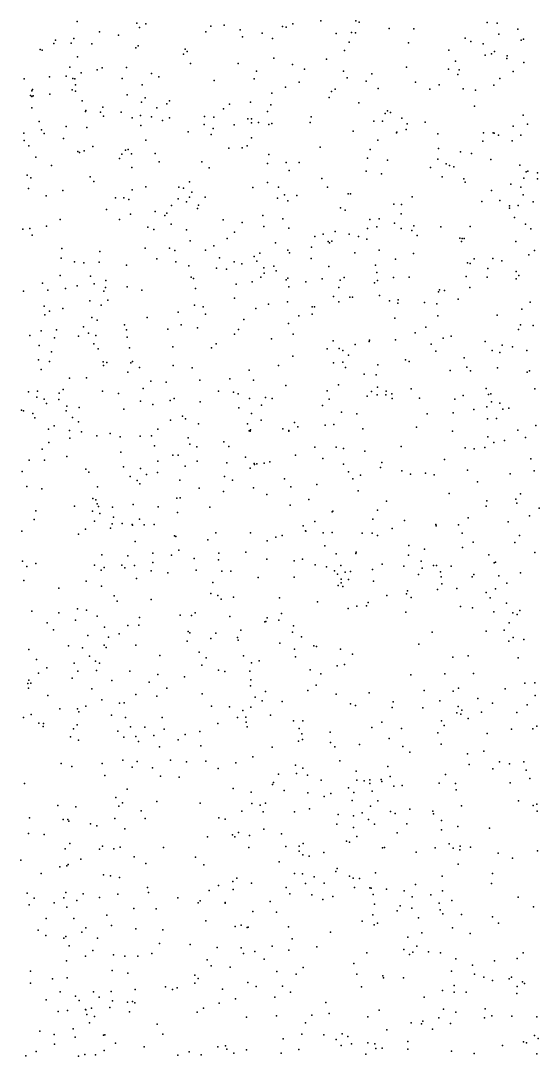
# Model space of a CAD drawing. Extents: x 2 to 99999, y 0 to 49999.
# Drawn here: x 6256 to 12503, y 37509 to 49993 of the extents above; entities that cross this region are included whole.
import ezdxf

# ---------------------------------------------------------------- set-up
doc = ezdxf.new("R2010")
doc.units = 0
doc.header["$MEASUREMENT"] = 0
doc.layers.add('points', color=50, linetype='Continuous')

msp = doc.modelspace()

# ---------------------------------------------------------------- linework, layer by layer
at = {"layer": 'points', "color": 3}
for p in [(6936, 49985, 83), (7654, 49965, 71), (7762, 49956, 4), (8708, 49941, 11), (9536, 49955, 57), (9870, 49993, 56), (10294, 49990, 96), (10334, 49977, 31), (11876, 49970, 66), (11994, 49962, 2), (7203, 49859, 15), (7433, 49817, 45), (7685, 49911, 20), (8484, 49857, 68), (8545, 49928, 93), (8898, 49882, 16), (9166, 49844, 1), (9409, 49924, 91), (9454, 49914, 35), (10055, 49839, 46), (10240, 49850, 78), (10288, 49846, 8), (10694, 49898, 21), (10993, 49893, 91), (12016, 49830, 97), (12245, 49890, 29), (6656, 49718, 84), (6674, 49758, 82), (6865, 49721, 85), (6896, 49780, 58), (7111, 49713, 9), (7669, 49691, 71), (8928, 49799, 87), (9289, 49778, 30), (10214, 49736, 40), (10926, 49725, 80), (11611, 49781, 12), (11679, 49742, 72), (11825, 49713, 40), (12283, 49759, 4), (12314, 49772, 9), (6492, 49645, 8), (6516, 49639, 75), (7644, 49667, 96), (8215, 49589, 82), (8237, 49648, 77), (8262, 49620, 73), (10158, 49635, 45), (11415, 49639, 1), (11850, 49578, 27), (11929, 49594, 47), (11964, 49623, 11), (12118, 49568, 99), (6941, 49556, 86), (8301, 49479, 67), (8874, 49478, 11), (9306, 49543, 98), (9529, 49463, 35), (9940, 49528, 56), (11494, 49505, 20), (12114, 49537, 12), (12316, 49488, 12), (6602, 49315, 69), (6802, 49326, 20), (6849, 49434, 11), (6985, 49363, 87), (7178, 49402, 39), (7238, 49426, 27), (7531, 49430, 94), (7833, 49358, 21), (7921, 49317, 52), (9095, 49385, 58), (9674, 49409, 38), (10145, 49383, 64), (10486, 49351, 87), (10903, 49432, 2), (11411, 49407, 1), (11521, 49343, 92), (11537, 49402, 90), (12188, 49382, 54), (6297, 49292, 63), (6883, 49295, 89), (6909, 49292, 92), (6917, 49218, 54), (7478, 49298, 28), (7720, 49218, 44), (8586, 49272, 58), (9068, 49294, 36), (9445, 49193, 8), (9612, 49253, 28), (10189, 49306, 97), (10418, 49263, 87), (11011, 49251, 55), (11296, 49221, 91), (11956, 49216, 53), (12026, 49298, 90), (6375, 49090, 85), (6391, 49146, 87), (6391, 49078, 90), (6397, 49164, 86), (6407, 49086, 46), (6606, 49108, 21), (6877, 49161, 47), (6915, 49143, 98), (7537, 49098, 29), (7756, 49062, 77), (9280, 49118, 15), (9972, 49069, 13), (10000, 49140, 62), (10042, 49168, 72), (10561, 49175, 97), (11186, 49166, 5), (11585, 49170, 76), (11735, 49156, 88), (6388, 48941, 89), (6995, 49025, 89), (7247, 48950, 84), (7709, 49011, 99), (7897, 48943, 3), (8017, 48990, 94), (8050, 49027, 5), (8773, 48987, 48), (9022, 49010, 68), (9270, 48980, 72), (10330, 49003, 44), (11722, 48963, 74), (7035, 48898, 20), (7039, 48910, 22), (7216, 48891, 58), (7254, 48843, 65), (7465, 48890, 65), (7598, 48823, 78), (7697, 48852, 1), (7830, 48835, 90), (8050, 48824, 24), (8469, 48837, 4), (8581, 48830, 75), (8700, 48931, 79), (9229, 48897, 46), (9755, 48833, 9), (10646, 48875, 12), (10676, 48907, 3), (10710, 48885, 91), (10849, 48817, 1), (12308, 48855, 12), (6478, 48776, 20), (6804, 48719, 27), (7054, 48706, 14), (7704, 48729, 28), (7962, 48789, 89), (8466, 48742, 6), (8576, 48693, 30), (8829, 48738, 9), (8990, 48809, 97), (9035, 48760, 81), (9038, 48809, 94), (9120, 48767, 66), (9243, 48742, 42), (9283, 48754, 51), (9742, 48764, 40), (10511, 48782, 80), (10616, 48780, 99), (10911, 48751, 0), (11129, 48769, 95), (12190, 48720, 11), (12363, 48745, 21), (6292, 48639, 73), (6508, 48678, 39), (6537, 48634, 14), (6773, 48574, 29), (8272, 48654, 78), (8551, 48622, 36), (9035, 48580, 80), (10261, 48660, 69), (10782, 48641, 11), (10787, 48649, 49), (10899, 48682, 63), (11280, 48628, 58), (11829, 48642, 59), (11946, 48640, 71), (11960, 48637, 70), (12010, 48613, 70), (12279, 48613, 32), (6299, 48549, 62), (6352, 48483, 19), (7125, 48475, 13), (7550, 48440, 72), (7763, 48552, 81), (8763, 48457, 22), (8924, 48459, 48), (8985, 48484, 65), (9862, 48469, 18), (10464, 48441, 11), (10559, 48552, 5), (11288, 48451, 90), (11821, 48541, 5), (12176, 48546, 87), (6437, 48347, 71), (6945, 48415, 89), (6965, 48404, 27), (7019, 48423, 48), (7444, 48330, 59), (7475, 48384, 62), (7519, 48431, 36), (7591, 48390, 16), (7875, 48391, 10), (9244, 48381, 99), (10434, 48336, 9), (11281, 48322, 97), (11552, 48413, 45), (11685, 48391, 39), (11920, 48320, 53), (6625, 48248, 4), (7594, 48225, 46), (7922, 48290, 63), (8438, 48290, 56), (8527, 48221, 9), (9227, 48270, 25), (9454, 48285, 98), (9612, 48283, 5), (10676, 48311, 34), (11191, 48222, 8), (11380, 48268, 21), (11421, 48249, 12), (11475, 48233, 18), (12269, 48250, 20), (6333, 48130, 84), (6376, 48100, 81), (7093, 48110, 85), (9489, 48186, 59), (9882, 48091, 67), (10417, 48179, 90), (10601, 48147, 93), (11335, 48112, 7), (11596, 48088, 12), (12318, 48095, 11), (12345, 48170, 94), (12367, 48178, 95), (12480, 48160, 37), (12480, 48086, 83), (6348, 47972, 18), (6765, 47946, 73), (7136, 48056, 17), (7599, 47956, 69), (7765, 47991, 69), (8160, 47988, 98), (8216, 47976, 94), (8288, 48050, 58), (9053, 47982, 32), (9230, 48044, 80), (9363, 47985, 29), (9951, 47986, 43), (11609, 48045, 74), (11926, 47947, 40), (12159, 48023, 81), (12281, 47985, 72), (6563, 47880, 91), (7399, 47859, 34), (7499, 47856, 43), (7558, 47837, 57), (8152, 47847, 48), (8289, 47867, 54), (8319, 47926, 67), (8477, 47865, 83), (9350, 47855, 86), (9433, 47894, 32), (9472, 47823, 30), (9582, 47885, 58), (10200, 47906, 92), (10230, 47905, 28), (10972, 47868, 62), (11811, 47815, 91), (12026, 47825, 23), (12307, 47895, 21), (7288, 47718, 51), (7875, 47693, 64), (8072, 47765, 41), (8253, 47809, 99), (8387, 47730, 17), (8398, 47769, 7), (10110, 47737, 19), (10165, 47709, 55), (10750, 47782, 97), (10844, 47779, 45), (12144, 47733, 34), (12145, 47760, 17), (12250, 47764, 65), (12430, 47809, 84), (6732, 47598, 12), (7447, 47597, 53), (7578, 47659, 24), (7992, 47645, 59), (8018, 47674, 86), (8693, 47594, 48), (9173, 47644, 43), (9415, 47603, 90), (10463, 47595, 86), (10573, 47605, 80), (10841, 47663, 42), (12204, 47622, 12), (6280, 47481, 74), (6364, 47486, 69), (6568, 47518, 55), (7789, 47503, 87), (7859, 47477, 84), (8068, 47539, 51), (8255, 47470, 96), (8832, 47445, 38), (8925, 47561, 68), (9184, 47513, 9), (9487, 47492, 23), (10042, 47451, 54), (10435, 47486, 24), (10546, 47507, 69), (10758, 47553, 30), (10841, 47487, 36), (10968, 47462, 8), (10993, 47522, 48), (11318, 47510, 24), (11670, 47514, 62), (12336, 47539, 69), (12400, 47482, 90), (6393, 47407, 62), (8298, 47341, 55), (8741, 47366, 49), (9325, 47316, 80), (9798, 47393, 91), (9901, 47419, 32), (9959, 47332, 73), (9976, 47314, 63), (10002, 47334, 71), (10213, 47418, 86), (10324, 47391, 20), (10424, 47361, 10), (11032, 47403, 58), (11544, 47370, 68), (11567, 47333, 88), (11572, 47368, 22), (11600, 47366, 21), (12222, 47333, 88), (6750, 47245, 57), (7207, 47211, 63), (7754, 47250, 69), (8047, 47250, 44), (8112, 47224, 1), (8483, 47227, 7), (8582, 47280, 61), (9138, 47192, 71), (9475, 47226, 9), (9495, 47193, 37), (9758, 47263, 66), (10281, 47195, 27), (10575, 47228, 78), (12445, 47222, 91), (6743, 47132, 48), (6904, 47088, 59), (7016, 47073, 42), (7199, 47082, 76), (7895, 47124, 87), (8124, 47088, 38), (8649, 47135, 64), (8826, 47086, 39), (8920, 47063, 1), (9068, 47149, 61), (9102, 47093, 94), (9756, 47127, 51), (10769, 47118, 76), (10988, 47186, 32), (11637, 47073, 79), (11670, 47068, 53), (11717, 47123, 65), (11943, 47128, 96), (12052, 47100, 95), (12378, 47169, 94), (7529, 47047, 15), (8282, 47039, 36), (8615, 47008, 54), (8733, 46997, 49), (9183, 47014, 57), (9187, 46951, 20), (9304, 47032, 50), (9333, 46977, 25), (9969, 47031, 47), (10530, 47048, 61), (10544, 46958, 38), (11883, 47006, 0), (12223, 46968, 40), (6517, 46830, 11), (6730, 46922, 36), (7097, 46914, 49), (7142, 46820, 26), (7282, 46863, 55), (8309, 46902, 78), (8339, 46887, 74), (8851, 46815, 43), (9043, 46844, 78), (9147, 46902, 7), (9455, 46869, 11), (9473, 46891, 91), (9689, 46847, 40), (9886, 46881, 54), (10103, 46865, 42), (10151, 46896, 68), (10516, 46833, 31), (10555, 46863, 37), (10745, 46898, 74), (10934, 46900, 70), (11621, 46909, 12), (11876, 46902, 29), (12225, 46881, 80), (12258, 46921, 63), (6289, 46734, 34), (6584, 46744, 78), (6796, 46766, 87), (6935, 46797, 66), (7258, 46732, 59), (7276, 46776, 56), (7539, 46783, 13), (7713, 46746, 41), (8362, 46763, 71), (9486, 46785, 58), (10089, 46778, 100), (11287, 46724, 79), (11301, 46747, 67), (11360, 46742, 53), (11666, 46778, 99), (7090, 46618, 19), (7225, 46564, 27), (7305, 46624, 41), (8351, 46564, 34), (8830, 46648, 47), (9242, 46577, 88), (9469, 46603, 25), (10022, 46667, 46), (10088, 46603, 66), (10220, 46660, 1), (10252, 46659, 90), (10580, 46682, 42), (10698, 46618, 66), (10797, 46587, 81), (10802, 46628, 18), (11122, 46595, 99), (11268, 46580, 8), (11525, 46635, 39), (12393, 46601, 76), (6540, 46553, 75), (6545, 46449, 55), (6603, 46491, 8), (6765, 46523, 90), (8153, 46480, 11), (8454, 46544, 39), (8480, 46456, 71), (9090, 46525, 51), (9766, 46457, 28), (9768, 46542, 2), (9795, 46542, 77), (11997, 46442, 11), (12292, 46514, 60), (7113, 46416, 43), (7175, 46383, 58), (7508, 46325, 2), (7778, 46415, 48), (8187, 46328, 67), (8943, 46393, 20), (9482, 46341, 55), (9605, 46436, 80), (10763, 46408, 94), (11282, 46436, 38), (12276, 46328, 20), (12428, 46318, 39), (6367, 46198, 50), (6501, 46254, 34), (6686, 46265, 25), (6951, 46190, 21), (7014, 46302, 89), (7072, 46228, 70), (7161, 46200, 71), (7530, 46265, 83), (8030, 46273, 6), (8386, 46290, 29), (8832, 46214, 81), (8881, 46272, 76), (9538, 46216, 35), (11007, 46230, 91), (11136, 46300, 19), (11443, 46192, 5), (12251, 46269, 96), (6478, 46078, 15), (6664, 46170, 60), (7136, 46096, 71), (7538, 46177, 6), (8612, 46096, 20), (9279, 46159, 97), (10021, 46135, 15), (10285, 46088, 91), (10454, 46124, 47), (10456, 46143, 3), (10769, 46146, 23), (11200, 46095, 49), (11346, 46166, 10), (11851, 46126, 22), (12057, 46080, 4), (6625, 46001, 19), (7187, 46036, 24), (7567, 46049, 97), (8090, 46060, 74), (8556, 46049, 31), (9536, 45950, 5), (9947, 46037, 43), (10094, 46042, 10), (10135, 46018, 26), (10206, 45961, 17), (11255, 46010, 28), (11937, 46016, 18), (12027, 45994, 58), (12182, 46061, 88), (12352, 46019, 72), (6469, 45906, 29), (6604, 45885, 50), (7250, 45880, 10), (7254, 45836, 76), (7294, 45873, 44), (7583, 45867, 23), (7601, 45886, 19), (8093, 45836, 8), (9362, 45836, 79), (10024, 45869, 81), (10135, 45875, 29), (10559, 45844, 44), (10891, 45905, 22), (10937, 45885, 39), (11599, 45928, 15), (11631, 45817, 43), (6503, 45787, 60), (7547, 45757, 57), (7685, 45812, 99), (8321, 45809, 82), (9006, 45782, 3), (10170, 45811, 66), (10393, 45732, 12), (10538, 45725, 98), (11430, 45776, 26), (11674, 45773, 8), (12000, 45810, 23), (12358, 45755, 20), (12387, 45771, 66), (6843, 45684, 100), (7047, 45689, 72), (7822, 45648, 45), (8010, 45636, 48), (8412, 45659, 68), (8774, 45674, 83), (9061, 45658, 80), (9451, 45594, 90), (10084, 45602, 67), (10555, 45575, 73), (6351, 45521, 36), (6451, 45456, 53), (6457, 45527, 44), (6718, 45505, 97), (6767, 45546, 81), (7242, 45529, 56), (7433, 45498, 4), (7730, 45561, 36), (8640, 45528, 77), (8819, 45515, 92), (8875, 45494, 27), (9010, 45440, 95), (9206, 45450, 12), (9948, 45533, 55), (10428, 45466, 18), (10483, 45525, 16), (10548, 45482, 7), (10656, 45482, 5), (10657, 45528, 6), (10725, 45496, 40), (10959, 45554, 40), (11061, 45441, 3), (11584, 45473, 21), (11864, 45559, 31), (11890, 45488, 30), (11921, 45493, 85), (12450, 45557, 1), (6539, 45429, 9), (6565, 45380, 2), (6713, 45425, 61), (6812, 45347, 16), (6959, 45332, 83), (7698, 45407, 47), (7846, 45366, 51), (8057, 45415, 64), (8103, 45438, 20), (8419, 45398, 66), (8882, 45325, 63), (9158, 45359, 33), (9284, 45439, 69), (9891, 45353, 21), (9972, 45432, 6), (10732, 45438, 79), (11486, 45431, 18), (11871, 45338, 57), (11928, 45398, 43), (12029, 45383, 11), (12136, 45321, 55), (6265, 45297, 60), (6289, 45292, 4), (6403, 45258, 81), (6426, 45207, 90), (6805, 45289, 72), (6880, 45209, 33), (7498, 45309, 12), (8205, 45226, 54), (8242, 45195, 35), (9037, 45259, 64), (10120, 45273, 76), (10306, 45252, 0), (11154, 45253, 92), (11467, 45267, 37), (11715, 45307, 68), (11879, 45193, 35), (11988, 45196, 87), (12064, 45311, 77), (6590, 45068, 48), (6658, 45111, 63), (6952, 45156, 64), (7907, 45069, 34), (8062, 45179, 1), (8399, 45134, 78), (8987, 45133, 75), (9151, 45179, 7), (9413, 45074, 20), (9553, 45151, 22), (9594, 45096, 50), (9923, 45118, 33), (10029, 45125, 54), (10377, 45075, 74), (11022, 45093, 76), (12463, 45112, 74), (6845, 45051, 49), (6848, 44959, 76), (6989, 45035, 38), (7173, 44988, 24), (7333, 45017, 72), (7455, 44976, 66), (7694, 44984, 78), (7833, 44988, 5), (8274, 44966, 82), (9008, 45048, 96), (9020, 45045, 39), (9024, 45061, 56), (9484, 45054, 41), (9484, 45045, 29), (11456, 45044, 15), (11885, 44976, 59), (12245, 45057, 65), (12335, 44968, 23), (6513, 44828, 96), (6595, 44910, 57), (7869, 44870, 46), (8295, 44888, 75), (8379, 44857, 15), (8703, 44916, 81), (8762, 44862, 23), (9801, 44854, 74), (10057, 44853, 78), (10143, 44835, 34), (10838, 44861, 99), (11612, 44846, 4), (11718, 44831, 45), (11849, 44849, 59), (11955, 44909, 17), (12082, 44934, 54), (6356, 44695, 32), (6543, 44694, 66), (6812, 44739, 77), (7463, 44790, 98), (8090, 44756, 4), (8154, 44757, 8), (8963, 44732, 42), (9565, 44755, 10), (9897, 44716, 72), (10401, 44802, 33), (11363, 44703, 4), (12400, 44711, 1), (7042, 44585, 65), (7496, 44614, 53), (7698, 44594, 9), (7908, 44683, 61), (8238, 44623, 49), (8380, 44684, 78), (8737, 44662, 15), (9019, 44600, 29), (9068, 44656, 69), (9073, 44642, 83), (9101, 44651, 52), (9188, 44661, 74), (9255, 44676, 33), (10145, 44648, 18), (10592, 44608, 97), (10606, 44666, 41), (10846, 44567, 13), (11639, 44573, 26), (12442, 44566, 79), (6272, 44557, 39), (7078, 44551, 14), (7574, 44500, 97), (7660, 44451, 41), (7772, 44521, 96), (7905, 44546, 35), (8173, 44453, 3), (8709, 44497, 20), (8807, 44456, 99), (9432, 44471, 68), (10205, 44555, 38), (10257, 44472, 64), (10351, 44516, 30), (10950, 44527, 38), (11132, 44537, 14), (11235, 44520, 24), (12153, 44529, 12), (6329, 44378, 11), (6512, 44350, 93), (7181, 44375, 2), (7689, 44410, 62), (8405, 44357, 48), (8697, 44319, 5), (9060, 44362, 21), (9508, 44373, 47), (9825, 44404, 26), (10323, 44324, 41), (11759, 44433, 73), (7123, 44234, 20), (7161, 44216, 23), (8135, 44239, 79), (8175, 44240, 39), (9219, 44283, 94), (9728, 44220, 96), (10664, 44200, 47), (11419, 44295, 48), (11873, 44205, 31), (12222, 44227, 1), (12276, 44291, 93), (6439, 44084, 27), (6904, 44142, 17), (7119, 44079, 67), (7175, 44168, 61), (7193, 44136, 97), (7361, 44129, 79), (7609, 44160, 14), (7911, 44133, 8), (8536, 44129, 50), (9500, 44151, 50), (10007, 44072, 76), (10015, 44079, 50), (10554, 44093, 24), (11864, 44141, 39), (12232, 44178, 34), (12503, 44117, 9), (6419, 43981, 38), (7143, 43960, 21), (7209, 44054, 37), (7372, 44007, 70), (7687, 43983, 21), (8143, 44066, 33), (9799, 43954, 87), (10499, 43985, 39), (10881, 43970, 5), (11645, 44002, 61), (12128, 43951, 81), (12386, 44026, 44), (6269, 43840, 56), (7036, 43864, 48), (7337, 43877, 60), (7357, 43928, 87), (7478, 43933, 27), (7599, 43918, 68), (7603, 43912, 26), (7741, 43914, 42), (7864, 43920, 64), (8608, 43818, 97), (9024, 43821, 16), (9660, 43905, 28), (9687, 43845, 15), (9689, 43839, 40), (9901, 43820, 85), (10007, 43824, 28), (10729, 43872, 5), (11258, 43921, 11), (11262, 43904, 25), (11528, 43914, 55), (6953, 43802, 56), (7636, 43715, 6), (8108, 43785, 90), (8124, 43774, 100), (8511, 43737, 61), (9224, 43722, 74), (9329, 43769, 43), (9407, 43786, 23), (10368, 43817, 49), (10489, 43817, 73), (10555, 43789, 73), (11575, 43816, 66), (11706, 43707, 2), (12210, 43701, 7), (12264, 43787, 44), (7846, 43573, 67), (8162, 43610, 47), (8641, 43573, 23), (8967, 43587, 82), (9919, 43662, 80), (10293, 43570, 10), (10295, 43585, 52), (10933, 43665, 56), (11121, 43622, 70), (11576, 43641, 88), (12451, 43581, 57), (6279, 43476, 27), (6436, 43449, 40), (7233, 43553, 80), (7545, 43541, 60), (7848, 43460, 8), (8074, 43550, 59), (8345, 43511, 64), (8638, 43493, 95), (9219, 43500, 24), (9549, 43483, 79), (9652, 43500, 59), (10055, 43567, 76), (10611, 43443, 76), (10926, 43549, 11), (11081, 43476, 26), (11896, 43553, 57), (11959, 43456, 51), (11974, 43467, 88), (6328, 43413, 87), (7144, 43428, 60), (7226, 43368, 76), (7262, 43401, 37), (7473, 43429, 17), (7511, 43398, 79), (7626, 43427, 83), (7829, 43360, 79), (8027, 43339, 23), (8370, 43369, 71), (8677, 43356, 47), (8787, 43356, 44), (9805, 43434, 71), (9938, 43411, 63), (10036, 43362, 40), (10074, 43322, 4), (10112, 43427, 95), (10163, 43346, 46), (10230, 43352, 27), (10495, 43378, 79), (10870, 43416, 15), (11046, 43319, 44), (11092, 43395, 97), (11227, 43424, 29), (11266, 43425, 37), (11314, 43349, 37), (11443, 43417, 28), (12277, 43339, 68), (6292, 43246, 19), (7044, 43238, 17), (7652, 43268, 57), (8572, 43222, 28), (9117, 43281, 20), (9549, 43284, 44), (10115, 43261, 48), (10118, 43215, 72), (10206, 43257, 97), (10507, 43236, 76), (11319, 43287, 54), (11330, 43205, 51), (11693, 43287, 95), (11715, 43317, 37), (12015, 43303, 0), (12112, 43213, 65), (6714, 43154, 79), (7229, 43177, 23), (8548, 43088, 9), (10081, 43183, 30), (10138, 43174, 22), (10905, 43085, 19), (10914, 43119, 98), (11276, 43137, 46), (11508, 43150, 76), (11863, 43101, 91), (11977, 43143, 66), (7381, 43060, 7), (7418, 42995, 94), (7827, 43017, 42), (8629, 43063, 24), (8669, 43018, 60), (8819, 43043, 33), (9372, 43035, 61), (9832, 42987, 5), (10440, 42981, 13), (10666, 43064, 26), (10958, 43039, 28), (11913, 43034, 67), (12108, 42972, 45), (6391, 42876, 33), (6717, 42854, 91), (6941, 42903, 28), (7050, 42889, 70), (8175, 42828, 96), (8312, 42824, 99), (8356, 42853, 94), (9399, 42847, 64), (10202, 42907, 68), (10303, 42935, 14), (10422, 42938, 68), (10894, 42865, 83), (11554, 42931, 9), (11700, 42914, 60), (11954, 42869, 79), (12185, 42856, 35), (12236, 42834, 30), (12267, 42884, 46), (6573, 42734, 61), (6914, 42765, 4), (7176, 42814, 94), (7547, 42703, 51), (7680, 42707, 20), (7685, 42799, 94), (8774, 42810, 82), (9198, 42748, 83), (9209, 42749, 62), (9223, 42796, 90), (9367, 42766, 36), (9542, 42700, 25), (12140, 42733, 53), (6651, 42652, 97), (7066, 42581, 53), (7267, 42684, 71), (7440, 42601, 44), (8275, 42628, 17), (8292, 42615, 71), (8607, 42610, 55), (8907, 42645, 41), (9530, 42622, 71), (11213, 42621, 55), (11865, 42634, 84), (12081, 42646, 50), (6831, 42459, 67), (7262, 42466, 33), (7315, 42562, 60), (7641, 42465, 81), (8263, 42512, 68), (8547, 42544, 26), (8869, 42559, 77), (8877, 42524, 54), (9378, 42491, 43), (9640, 42564, 11), (9785, 42458, 28), (9818, 42448, 69), (11050, 42479, 36), (12136, 42514, 47), (12187, 42558, 12), (12318, 42532, 89), (6353, 42415, 30), (6999, 42434, 78), (7083, 42331, 69), (7285, 42437, 93), (7930, 42341, 66), (8404, 42380, 40), (8939, 42338, 52), (9556, 42418, 40), (9565, 42326, 43), (10108, 42419, 4), (10252, 42357, 89), (11461, 42319, 80), (11645, 42335, 5), (6445, 42294, 10), (6899, 42247, 12), (7155, 42273, 10), (7204, 42249, 20), (8436, 42225, 94), (8491, 42312, 42), (9035, 42252, 83), (9130, 42278, 59), (10067, 42218, 73), (10158, 42232, 81), (12248, 42313, 84), (6469, 42126, 15), (6572, 42194, 76), (6875, 42069, 83), (6943, 42152, 80), (7169, 42161, 6), (7569, 42151, 8), (7907, 42111, 78), (8230, 42082, 72), (8637, 42164, 45), (8716, 42148, 18), (9015, 42150, 71), (9742, 42167, 24), (9870, 42120, 14), (10955, 42108, 92), (11366, 42119, 22), (11709, 42124, 55), (6341, 42005, 89), (6350, 41946, 49), (6353, 42043, 10), (6379, 42008, 19), (7353, 42041, 97), (7804, 42019, 77), (8016, 41946, 5), (9024, 41977, 67), (9027, 42047, 22), (9814, 41982, 85), (11530, 41945, 98), (12327, 42009, 55), (12451, 42011, 85), (6583, 41857, 64), (7111, 41937, 43), (7641, 41872, 37), (7894, 41849, 95), (8443, 41879, 49), (9079, 41837, 82), (9203, 41908, 98), (9714, 41917, 53), (10056, 41874, 33), (10454, 41889, 30), (11115, 41919, 95), (11466, 41910, 85), (11764, 41823, 54), (12092, 41939, 95), (12454, 41857, 33), (6728, 41697, 55), (6941, 41696, 30), (7040, 41730, 37), (7232, 41806, 47), (7446, 41768, 18), (7502, 41770, 22), (8556, 41730, 35), (8771, 41721, 22), (9028, 41717, 94), (9163, 41794, 36), (9407, 41788, 53), (10230, 41757, 69), (10287, 41738, 36), (10729, 41713, 53), (10744, 41782, 64), (11100, 41711, 43), (11303, 41795, 0), (11527, 41725, 7), (11939, 41765, 57), (12358, 41747, 56), (6290, 41593, 2), (6380, 41628, 78), (6957, 41660, 76), (7350, 41622, 21), (7517, 41592, 49), (7958, 41592, 31), (8866, 41594, 80), (8931, 41679, 75), (8966, 41597, 89), (9266, 41621, 80), (11511, 41649, 5), (11559, 41632, 40), (11570, 41680, 59), (11647, 41582, 47), (11805, 41658, 25), (12233, 41655, 40), (6475, 41525, 54), (6528, 41485, 27), (6529, 41522, 68), (6890, 41458, 1), (6935, 41504, 3), (7579, 41481, 28), (7751, 41476, 62), (7984, 41452, 52), (8629, 41520, 13), (8971, 41538, 70), (8985, 41482, 45), (9543, 41552, 81), (9610, 41462, 50), (9656, 41552, 60), (10487, 41473, 14), (10606, 41539, 23), (10845, 41460, 59), (11323, 41552, 64), (11359, 41498, 51), (12170, 41452, 61), (12426, 41457, 84), (12473, 41490, 54), (6856, 41361, 5), (7424, 41427, 86), (7498, 41357, 57), (7644, 41366, 16), (7859, 41375, 93), (8152, 41326, 21), (8237, 41390, 26), (8413, 41425, 59), (9644, 41395, 67), (9649, 41329, 26), (9984, 41417, 90), (10695, 41339, 10), (11279, 41407, 47), (11877, 41399, 0), (6951, 41319, 44), (7674, 41302, 60), (7928, 41239, 38), (8424, 41252, 79), (9285, 41234, 96), (9604, 41307, 45), (9989, 41293, 45), (10040, 41240, 1), (10336, 41269, 69), (10861, 41243, 87), (11320, 41272, 80), (7485, 41077, 96), (8061, 41077, 22), (9051, 41119, 64), (10100, 41072, 66), (10943, 41174, 33), (11640, 41154, 91), (11835, 41188, 63), (6743, 41037, 95), (6871, 41003, 41), (7236, 41038, 5), (7600, 40996, 73), (7657, 41064, 51), (7842, 40987, 50), (8255, 41060, 60), (8487, 41067, 83), (8634, 40980, 97), (8848, 41047, 77), (9565, 41020, 16), (9654, 40982, 91), (10296, 40947, 50), (10679, 41002, 30), (11657, 41028, 84), (11945, 40974, 15), (12025, 41059, 11), (12146, 41036, 90), (12317, 41057, 97), (12345, 40957, 52), (7270, 40894, 99), (7940, 40885, 63), (8164, 40876, 39), (9361, 40912, 90), (9578, 40919, 40), (9709, 40897, 24), (9874, 40838, 23), (10304, 40837, 6), (10393, 40829, 84), (10463, 40841, 65), (10600, 40847, 5), (10607, 40823, 80), (10706, 40883, 16), (11373, 40905, 91), (12388, 40857, 11), (6300, 40799, 77), (7537, 40728, 46), (8817, 40739, 88), (9291, 40786, 50), (9303, 40808, 9), (9429, 40715, 25), (10204, 40747, 39), (10463, 40798, 85), (10488, 40705, 56), (10752, 40765, 96), (10850, 40774, 64), (11297, 40801, 47), (11492, 40797, 3), (11503, 40720, 50), (12153, 40804, 56), (7403, 40628, 3), (7896, 40582, 35), (9033, 40692, 100), (9715, 40685, 32), (9911, 40640, 91), (9990, 40676, 3), (10250, 40592, 76), (10269, 40691, 98), (10558, 40587, 100), (12254, 40589, 17), (6703, 40531, 71), (6920, 40518, 77), (7437, 40525, 31), (7482, 40563, 54), (7706, 40469, 97), (8416, 40562, 9), (8920, 40463, 41), (9039, 40558, 14), (9140, 40538, 95), (9176, 40457, 23), (9206, 40562, 69), (9556, 40456, 26), (9734, 40493, 70), (10470, 40523, 53), (10711, 40461, 48), (10942, 40488, 93), (11222, 40466, 12), (11564, 40528, 53), (12428, 40532, 4), (12474, 40548, 100), (12478, 40466, 75), (6360, 40383, 23), (6769, 40362, 27), (6823, 40365, 19), (6836, 40344, 16), (7390, 40376, 65), (7754, 40377, 3), (8641, 40383, 12), (8720, 40369, 90), (10082, 40424, 66), (10266, 40406, 64), (10369, 40443, 64), (10446, 40362, 54), (10768, 40436, 62), (11230, 40433, 40), (11325, 40351, 15), (7097, 40313, 11), (7174, 40288, 12), (7510, 40251, 23), (8879, 40208, 30), (9185, 40249, 43), (10064, 40306, 33), (10266, 40269, 12), (10517, 40309, 88), (10791, 40203, 18), (10906, 40312, 55), (11326, 40240, 43), (11521, 40281, 72), (11905, 40260, 38), (6351, 40196, 27), (6540, 40181, 80), (6847, 40073, 47), (8507, 40155, 30), (8806, 40178, 90), (8835, 40155, 32), (9011, 40171, 45), (9396, 40190, 84), (9657, 40074, 93), (10179, 40103, 36), (10216, 40092, 71), (10306, 40160, 68), (6792, 40011, 4), (7203, 40008, 71), (7240, 40041, 52), (7379, 40012, 65), (7452, 40029, 98), (7977, 40026, 19), (9003, 40027, 42), (9451, 40039, 56), (9611, 39983, 34), (9612, 40044, 23), (9909, 39967, 70), (10615, 40023, 34), (10640, 40025, 61), (11019, 39971, 55), (11248, 40023, 14), (11418, 40071, 55), (11465, 40018, 47), (11544, 39998, 81), (11549, 40042, 18), (11674, 40032, 77), (12008, 39958, 85), (12480, 39987, 73), (6256, 39872, 52), (6981, 39884, 96), (7622, 39914, 16), (7765, 39834, 58), (8360, 39910, 60), (9370, 39855, 52), (9653, 39939, 7), (9730, 39921, 38), (11525, 39827, 7), (12179, 39897, 49), (6503, 39713, 10), (6727, 39795, 40), (6810, 39806, 29), (6827, 39821, 18), (8460, 39818, 78), (9554, 39714, 11), (9652, 39707, 31), (10051, 39735, 11), (10068, 39772, 62), (10531, 39722, 95), (11939, 39711, 68), (7253, 39696, 75), (7337, 39685, 43), (7444, 39664, 48), (8812, 39615, 56), (8858, 39658, 86), (9038, 39595, 15), (9686, 39592, 54), (9792, 39673, 91), (9911, 39595, 81), (10217, 39680, 6), (10262, 39655, 54), (10339, 39654, 64), (11013, 39581, 57), (11333, 39682, 21), (11926, 39591, 5), (6335, 39475, 99), (6800, 39482, 64), (7010, 39468, 3), (7425, 39463, 96), (7784, 39545, 52), (7794, 39483, 7), (8528, 39506, 83), (8638, 39567, 10), (8814, 39518, 70), (9453, 39544, 92), (9498, 39469, 40), (9762, 39457, 31), (10278, 39544, 95), (10462, 39540, 75), (10476, 39535, 62), (10503, 39458, 76), (10661, 39522, 7), (10876, 39504, 47), (11197, 39455, 6), (11337, 39503, 56), (6358, 39334, 64), (6418, 39414, 68), (6659, 39358, 65), (6777, 39421, 74), (6932, 39388, 64), (7206, 39422, 6), (8147, 39419, 16), (8393, 39359, 15), (8416, 39383, 62), (8717, 39363, 72), (8717, 39357, 58), (9262, 39375, 84), (9894, 39398, 47), (10016, 39434, 54), (10516, 39342, 91), (10973, 39430, 63), (11297, 39357, 98), (11449, 39386, 99), (12247, 39428, 72), (6811, 39306, 45), (7293, 39212, 45), (7620, 39290, 50), (7886, 39286, 66), (9054, 39254, 88), (9339, 39246, 90), (10497, 39213, 94), (10790, 39263, 19), (10826, 39322, 93), (10969, 39295, 48), (11308, 39275, 36), (11343, 39227, 22), (11567, 39217, 28), (12434, 39311, 5), (6563, 39171, 52), (6896, 39171, 28), (7348, 39087, 99), (8487, 39143, 99), (8839, 39073, 54), (8913, 39089, 67), (10371, 39138, 66), (10515, 39094, 62), (10552, 39116, 3), (11048, 39177, 88), (11939, 39191, 87), (12012, 39116, 2), (6465, 39029, 68), (6558, 38964, 46), (6799, 38954, 27), (6994, 39007, 96), (7041, 39057, 32), (7643, 39045, 93), (7969, 39034, 33), (8985, 39063, 63), (8997, 39065, 28), (9481, 39070, 8), (9988, 39005, 97), (11088, 38996, 90), (11456, 39058, 31), (11670, 38988, 19), (6774, 38932, 41), (6839, 38841, 42), (7181, 38933, 74), (7928, 38868, 1), (8299, 38857, 96), (9284, 38836, 76), (9527, 38926, 77), (9825, 38830, 39), (10921, 38945, 5), (11026, 38838, 88), (7035, 38718, 11), (7125, 38785, 41), (7372, 38733, 48), (7509, 38718, 50), (7667, 38716, 51), (7837, 38747, 15), (8622, 38822, 14), (8911, 38817, 23), (8938, 38747, 99), (9077, 38773, 64), (9485, 38787, 60), (10426, 38755, 92), (10871, 38795, 90), (10940, 38736, 24), (10979, 38766, 53), (11169, 38770, 6), (11312, 38756, 10), (12309, 38757, 39), (6808, 38662, 31), (8503, 38671, 20), (8551, 38598, 77), (8778, 38585, 80), (9188, 38681, 54), (9657, 38581, 52), (10269, 38629, 16), (11497, 38685, 34), (11700, 38607, 70), (11964, 38659, 25), (12237, 38689, 84), (6375, 38534, 54), (6814, 38457, 15), (7358, 38543, 57), (7546, 38510, 84), (8354, 38488, 99), (8395, 38449, 10), (9343, 38532, 32), (9574, 38501, 94), (10304, 38498, 8), (10617, 38478, 31), (10626, 38455, 14), (10867, 38454, 77), (11447, 38536, 9), (11724, 38498, 0), (11834, 38464, 8), (12168, 38462, 78), (6372, 38391, 73), (6637, 38443, 14), (8000, 38346, 37), (8142, 38336, 37), (8355, 38392, 83), (8991, 38399, 74), (9091, 38349, 52), (9410, 38354, 72), (10362, 38345, 83), (11476, 38362, 26), (11939, 38424, 13), (12140, 38444, 83), (12237, 38351, 41), (12301, 38408, 26), (12324, 38385, 19), (6732, 38286, 2), (6914, 38233, 31), (7134, 38286, 17), (7199, 38222, 31), (7347, 38290, 82), (7634, 38314, 32), (8085, 38313, 38), (8685, 38318, 88), (8843, 38200, 27), (9316, 38223, 74), (9505, 38281, 100), (11117, 38222, 12), (11339, 38302, 72), (11476, 38283, 89), (11624, 38282, 4), (12233, 38267, 99), (6564, 38189, 92), (6958, 38180, 37), (7035, 38075, 23), (7107, 38090, 97), (7328, 38099, 71), (7362, 38178, 55), (7544, 38162, 55), (7603, 38171, 99), (7629, 38154, 97), (8459, 38090, 67), (8647, 38148, 96), (9932, 38156, 10), (11348, 38077, 34), (11851, 38083, 38), (6708, 38051, 65), (6821, 38060, 15), (7042, 38069, 98), (7051, 38012, 19), (7144, 37990, 17), (7568, 38047, 11), (8382, 38041, 74), (8976, 37979, 74), (9339, 37996, 77), (9763, 38006, 92), (9973, 38026, 57), (10436, 37985, 49), (10575, 38066, 62), (11292, 37974, 32), (11497, 38043, 88), (11845, 37972, 22), (11932, 37996, 97), (12173, 37991, 5), (12474, 37986, 56), (6886, 37840, 12), (7084, 37914, 78), (7898, 37896, 30), (9687, 37911, 59), (10666, 37830, 44), (10959, 37914, 70), (11084, 37901, 4), (11102, 37932, 70), (11215, 37838, 59), (11433, 37906, 93), (6486, 37812, 30), (6657, 37772, 10), (6911, 37739, 40), (7255, 37763, 66), (7269, 37766, 66), (7966, 37777, 87), (9419, 37718, 94), (9642, 37775, 72), (9909, 37766, 38), (10057, 37711, 10), (10127, 37780, 64), (10195, 37747, 14), (12445, 37758, 42), (12491, 37723, 91), (6664, 37656, 11), (7263, 37579, 54), (7397, 37669, 63), (7742, 37624, 31), (8630, 37622, 92), (8724, 37636, 71), (8740, 37594, 59), (8975, 37589, 53), (9606, 37590, 31), (10116, 37641, 11), (10240, 37658, 88), (10436, 37672, 17), (10520, 37661, 90), (10534, 37603, 2), (10612, 37606, 40), (10919, 37597, 5), (10921, 37689, 2), (12058, 37639, 36), (12311, 37682, 75), (12347, 37670, 40), (6318, 37514, 45), (6443, 37569, 87), (6950, 37509, 13), (7030, 37531, 94), (7156, 37526, 7), (8150, 37521, 40), (8286, 37565, 46), (8431, 37526, 50), (8822, 37548, 5), (9392, 37548, 15), (10412, 37534, 92), (11447, 37573, 87), (11717, 37541, 79), (12475, 37538, 60)]:
    msp.add_point(p, dxfattribs=at)

doc.saveas('drawing.dxf')
